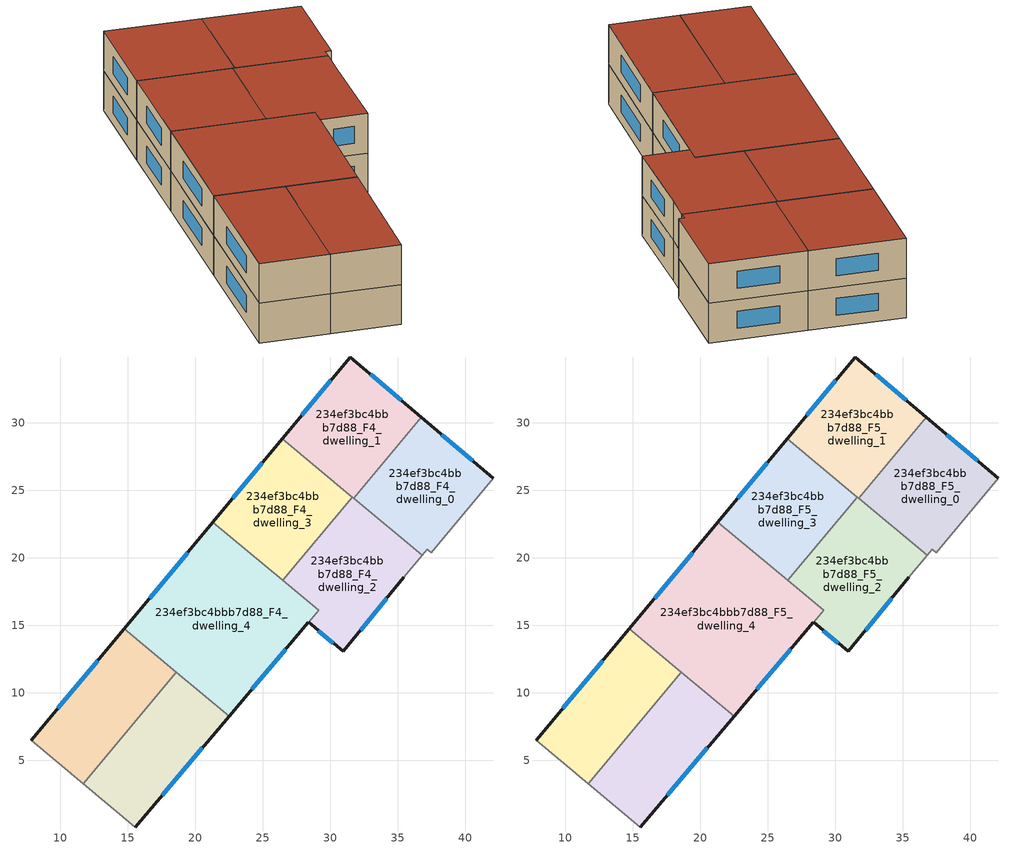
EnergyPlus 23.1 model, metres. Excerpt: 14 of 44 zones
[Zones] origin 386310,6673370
234ef3bc4bbb7d88_F4_dwelling_0
 floor to 234ef3bc4bbb7d88_F3_dwelling_0 (EU_floor_Construction): 42.08,25.87 37.51,20.38 37.2,20.64 36.81,20.17 31.75,24.39 36.75,30.39 z12
 wall outside (EU_wall_Construction): 42.08,25.87 36.75,30.39 z12:15
 wall adiabatic (EU_wall_Construction): 36.81,20.17 37.2,20.64 37.51,20.38 42.08,25.87 z12:15
 wall to 234ef3bc4bbb7d88_F4_dwelling_1 (EU_wall_Construction): 36.75,30.39 31.75,24.39 z12:15
 wall to 234ef3bc4bbb7d88_F4_dwelling_2 (EU_wall_Construction): 31.75,24.39 36.81,20.17 z12:15
 window (EU_Window_Construction): 40.56,27.16 38.27,29.1 z12.86:14.14
234ef3bc4bbb7d88_F4_dwelling_1
 floor to 234ef3bc4bbb7d88_F3_dwelling_1 (EU_floor_Construction): 36.75,30.39 31.75,24.39 26.45,28.8 31.5,34.86 z12
 wall outside (EU_wall_Construction): 36.75,30.39 31.5,34.86 26.45,28.8 z12:15
 wall to 234ef3bc4bbb7d88_F4_dwelling_3 (EU_wall_Construction): 26.45,28.8 31.64,24.48 z12:15
 wall to 234ef3bc4bbb7d88_F4_dwelling_2 (EU_wall_Construction): 31.64,24.48 31.75,24.39 z12:15
 window (EU_Window_Construction): 30.06,33.13 27.89,30.53 / 35.25,31.67 33,33.58 z12.86:14.14
234ef3bc4bbb7d88_F4_dwelling_2
 floor to 234ef3bc4bbb7d88_F3_dwelling_2 (EU_floor_Construction): 36.81,20.17 35.46,18.54 30.97,13.06 28.4,15.21 29.16,16.1 26.51,18.31 31.64,24.48 z12
 wall outside (EU_wall_Construction): 28.4,15.21 30.97,13.06 35.46,18.54 z12:15
 wall to 234ef3bc4bbb7d88_F4_dwelling_3 (EU_wall_Construction): 31.64,24.48 26.51,18.31 z12:15
 wall adiabatic (EU_wall_Construction): 35.46,18.54 36.81,20.17 z12:15
 wall to 234ef3bc4bbb7d88_F4_dwelling_4 (EU_wall_Construction): 26.51,18.31 29.16,16.1 28.4,15.21 z12:15
 window (EU_Window_Construction): 32.25,14.63 34.18,16.98 / 29.14,14.59 30.24,13.67 z12.86:14.14
234ef3bc4bbb7d88_F4_dwelling_3
 floor to 234ef3bc4bbb7d88_F3_dwelling_3 (EU_floor_Construction): 31.64,24.48 26.51,18.31 21.32,22.63 26.45,28.8 z12
 wall outside (EU_wall_Construction): 26.45,28.8 21.32,22.63 z12:15
 wall to 234ef3bc4bbb7d88_F4_dwelling_4 (EU_wall_Construction): 21.32,22.63 26.51,18.31 z12:15
 window (EU_Window_Construction): 24.98,27.04 22.79,24.39 z12.86:14.14
234ef3bc4bbb7d88_F4_dwelling_4
 floor to 234ef3bc4bbb7d88_F3_dwelling_4 (EU_floor_Construction): 29.16,16.1 22.52,8.26 14.75,14.74 21.32,22.63 z12
 wall outside (EU_wall_Construction): 22.52,8.26 28.4,15.2 / 21.32,22.63 14.75,14.74 z12:15
 wall to 234ef3bc4bbb7d88_F4_dwelling_5 (EU_wall_Construction): 18.62,11.51 22.52,8.26 z12:15
 wall to 234ef3bc4bbb7d88_F4_dwelling_6 (EU_wall_Construction): 14.75,14.74 18.62,11.51 z12:15
 window (EU_Window_Construction): 24.2,10.25 26.72,13.22 / 19.44,20.38 16.63,16.99 z12.86:14.14
234ef3bc4bbb7d88_F4_dwelling_5
 floor to 234ef3bc4bbb7d88_F3_dwelling_5 (EU_floor_Construction): 22.52,8.26 15.57,0.05 11.74,3.25 18.62,11.51 z12
 wall outside (EU_wall_Construction): 15.57,0.05 22.52,8.26 z12:15
 wall adiabatic (EU_wall_Construction): 11.74,3.25 15.57,0.05 z12:15
 wall to 234ef3bc4bbb7d88_F4_dwelling_6 (EU_wall_Construction): 18.62,11.51 11.74,3.25 z12:15
 window (EU_Window_Construction): 17.55,2.4 20.54,5.92 z12.86:14.14
234ef3bc4bbb7d88_F4_dwelling_6
 floor to 234ef3bc4bbb7d88_F3_dwelling_6 (EU_floor_Construction): 18.62,11.51 11.74,3.25 7.87,6.47 14.75,14.74 z12
 wall outside (EU_wall_Construction): 14.75,14.74 7.87,6.47 z12:15
 wall adiabatic (EU_wall_Construction): 7.87,6.47 11.74,3.25 z12:15
 window (EU_Window_Construction): 12.78,12.37 9.83,8.83 z12.86:14.14
234ef3bc4bbb7d88_F5_dwelling_0
 floor to 234ef3bc4bbb7d88_F4_dwelling_0 (EU_floor_Construction): 42.08,25.87 37.51,20.38 37.2,20.64 36.81,20.17 31.75,24.39 36.75,30.39 z15
 wall outside (EU_wall_Construction): 42.08,25.87 36.75,30.39 z15:18
 wall adiabatic (EU_wall_Construction): 36.81,20.17 37.2,20.64 37.51,20.38 42.08,25.87 z15:18
 wall to 234ef3bc4bbb7d88_F5_dwelling_1 (EU_wall_Construction): 36.75,30.39 31.75,24.39 z15:18
 wall to 234ef3bc4bbb7d88_F5_dwelling_2 (EU_wall_Construction): 31.75,24.39 36.81,20.17 z15:18
 window (EU_Window_Construction): 40.56,27.16 38.27,29.1 z15.86:17.14
 roof outside (EU_roof_Construction): 37.51,20.38 42.08,25.87 36.75,30.39 31.75,24.39 36.81,20.17 37.2,20.64 z18
234ef3bc4bbb7d88_F5_dwelling_1
 floor to 234ef3bc4bbb7d88_F4_dwelling_1 (EU_floor_Construction): 36.75,30.39 31.75,24.39 26.45,28.8 31.5,34.86 z15
 wall outside (EU_wall_Construction): 36.75,30.39 31.5,34.86 26.45,28.8 z15:18
 wall to 234ef3bc4bbb7d88_F5_dwelling_3 (EU_wall_Construction): 26.45,28.8 31.64,24.48 z15:18
 wall to 234ef3bc4bbb7d88_F5_dwelling_2 (EU_wall_Construction): 31.64,24.48 31.75,24.39 z15:18
 window (EU_Window_Construction): 30.06,33.13 27.89,30.53 / 35.25,31.67 33,33.58 z15.86:17.14
 roof outside (EU_roof_Construction): 31.75,24.39 36.75,30.39 31.5,34.86 26.45,28.8 z18
234ef3bc4bbb7d88_F5_dwelling_2
 floor to 234ef3bc4bbb7d88_F4_dwelling_2 (EU_floor_Construction): 36.81,20.17 35.46,18.54 30.97,13.06 28.4,15.21 29.16,16.1 26.51,18.31 31.64,24.48 z15
 wall outside (EU_wall_Construction): 28.4,15.21 30.97,13.06 35.46,18.54 z15:18
 wall to 234ef3bc4bbb7d88_F5_dwelling_3 (EU_wall_Construction): 31.64,24.48 26.51,18.31 z15:18
 wall adiabatic (EU_wall_Construction): 35.46,18.54 36.81,20.17 z15:18
 wall to 234ef3bc4bbb7d88_F5_dwelling_4 (EU_wall_Construction): 26.51,18.31 29.16,16.1 28.4,15.21 z15:18
 window (EU_Window_Construction): 32.25,14.63 34.18,16.98 / 29.14,14.59 30.24,13.67 z15.86:17.14
 roof outside (EU_roof_Construction): 35.46,18.54 36.81,20.17 31.64,24.48 26.51,18.31 29.16,16.1 28.4,15.21 30.97,13.06 z18
234ef3bc4bbb7d88_F5_dwelling_3
 floor to 234ef3bc4bbb7d88_F4_dwelling_3 (EU_floor_Construction): 31.64,24.48 26.51,18.31 21.32,22.63 26.45,28.8 z15
 wall outside (EU_wall_Construction): 26.45,28.8 21.32,22.63 z15:18
 wall to 234ef3bc4bbb7d88_F5_dwelling_4 (EU_wall_Construction): 21.32,22.63 26.51,18.31 z15:18
 window (EU_Window_Construction): 24.98,27.04 22.79,24.39 z15.86:17.14
 roof outside (EU_roof_Construction): 26.51,18.31 31.64,24.48 26.45,28.8 21.32,22.63 z18
234ef3bc4bbb7d88_F5_dwelling_4
 floor to 234ef3bc4bbb7d88_F4_dwelling_4 (EU_floor_Construction): 29.16,16.1 22.52,8.26 14.75,14.74 21.32,22.63 z15
 wall outside (EU_wall_Construction): 22.52,8.26 28.4,15.2 / 21.32,22.63 14.75,14.74 z15:18
 wall to 234ef3bc4bbb7d88_F5_dwelling_5 (EU_wall_Construction): 18.62,11.51 22.52,8.26 z15:18
 wall to 234ef3bc4bbb7d88_F5_dwelling_6 (EU_wall_Construction): 14.75,14.74 18.62,11.51 z15:18
 window (EU_Window_Construction): 24.2,10.25 26.72,13.22 / 19.44,20.38 16.63,16.99 z15.86:17.14
 roof outside (EU_roof_Construction): 22.52,8.26 29.16,16.1 21.32,22.63 14.75,14.74 z18
234ef3bc4bbb7d88_F5_dwelling_5
 floor to 234ef3bc4bbb7d88_F4_dwelling_5 (EU_floor_Construction): 22.52,8.26 15.57,0.05 11.74,3.25 18.62,11.51 z15
 wall outside (EU_wall_Construction): 15.57,0.05 22.52,8.26 z15:18
 wall adiabatic (EU_wall_Construction): 11.74,3.25 15.57,0.05 z15:18
 wall to 234ef3bc4bbb7d88_F5_dwelling_6 (EU_wall_Construction): 18.62,11.51 11.74,3.25 z15:18
 window (EU_Window_Construction): 17.55,2.4 20.54,5.92 z15.86:17.14
 roof outside (EU_roof_Construction): 15.57,0.05 22.52,8.26 18.62,11.51 11.74,3.25 z18
234ef3bc4bbb7d88_F5_dwelling_6
 floor to 234ef3bc4bbb7d88_F4_dwelling_6 (EU_floor_Construction): 18.62,11.51 11.74,3.25 7.87,6.47 14.75,14.74 z15
 wall outside (EU_wall_Construction): 14.75,14.74 7.87,6.47 z15:18
 wall adiabatic (EU_wall_Construction): 7.87,6.47 11.74,3.25 z15:18
 window (EU_Window_Construction): 12.78,12.37 9.83,8.83 z15.86:17.14
 roof outside (EU_roof_Construction): 11.74,3.25 18.62,11.51 14.75,14.74 7.87,6.47 z18
[Building]
EU S2 Campaign: North Axis=0; Terrain=City; Solar Distribution=FullExterior
[Site:Location]
Helsinki-Vantaa.AP: Latitude=60.317; Longitude=24.963; Time Zone=2; Elevation=54.6
[SizingPeriod:WeatherFileDays]
AnnualSizingPeriod: Begin Month=1; Begin Day of Month=1; End Month=12; End Day of Month=31; Day of Week for Start Day=Monday; Use Weather File Daylight Saving Period=No; Use Weather File Rain and Snow Indicators=No
[MATERIAL]
EU_InternalMass_Material: Roughness=MediumRough; Thickness=0.1; Conductivity=1; Density=1800; Specific Heat=900; Thermal Absorptance=0.9; Solar Absorptance=0.7; Visible Absorptance=0.7
[MATERIAL:NOMASS] Roughness=MediumRough; Thermal Absorptance=0.9; Solar Absorptance=0.7; Visible Absorptance=0.7
Name | Thermal Resistance
EU_wall_NoMass | 1.10183
EU_roof_NoMass; EU_floor_NoMass | 1.70606
[WINDOWMATERIAL:SIMPLEGLAZINGSYSTEM]
EU_Window_SimpleGlazing: UFactor=3.11035; Solar Heat Gain Coefficient=0.8; Visible Transmittance=0.8
[CONSTRUCTION]
EU_wall_Construction: EU_wall_NoMass
EU_roof_Construction: EU_roof_NoMass
EU_floor_Construction: EU_floor_NoMass
EU_Window_Construction: EU_Window_SimpleGlazing
EU_InternalMass_Construction: EU_InternalMass_Material
[ZONE] Type=1; Multiplier=1; Ceiling Height=autocalculate; Floor Area=autocalculate; Part of Total Floor Area=Yes
Name | Volume
234ef3bc4bbb7d88_F4_dwelling_0; 234ef3bc4bbb7d88_F5_dwelling_0 | 162.444
234ef3bc4bbb7d88_F4_dwelling_1; 234ef3bc4bbb7d88_F5_dwelling_1; 234ef3bc4bbb7d88_F4_dwelling_5; 234ef3bc4bbb7d88_F5_dwelling_5 | 162.464
234ef3bc4bbb7d88_F4_dwelling_2; 234ef3bc4bbb7d88_F5_dwelling_2 | 174.278
234ef3bc4bbb7d88_F4_dwelling_3; 234ef3bc4bbb7d88_F5_dwelling_3 | 162.445
234ef3bc4bbb7d88_F4_dwelling_4; 234ef3bc4bbb7d88_F5_dwelling_4 | 313.096
234ef3bc4bbb7d88_F4_dwelling_6; 234ef3bc4bbb7d88_F5_dwelling_6 | 162.442
[INTERNALMASS] Construction=EU_InternalMass_Construction
Name | Zone or ZoneList | Surface Area
234ef3bc4bbb7d88_F4_dwelling_0_EU_InternalMass | 234ef3bc4bbb7d88_F4_dwelling_0 | 54.1476
234ef3bc4bbb7d88_F4_dwelling_1_EU_InternalMass | 234ef3bc4bbb7d88_F4_dwelling_1 | 54.1544
234ef3bc4bbb7d88_F4_dwelling_2_EU_InternalMass | 234ef3bc4bbb7d88_F4_dwelling_2 | 58.0926
234ef3bc4bbb7d88_F4_dwelling_3_EU_InternalMass | 234ef3bc4bbb7d88_F4_dwelling_3 | 54.1483
234ef3bc4bbb7d88_F4_dwelling_4_EU_InternalMass | 234ef3bc4bbb7d88_F4_dwelling_4 | 104.364
234ef3bc4bbb7d88_F4_dwelling_5_EU_InternalMass | 234ef3bc4bbb7d88_F4_dwelling_5 | 54.1544
234ef3bc4bbb7d88_F4_dwelling_6_EU_InternalMass | 234ef3bc4bbb7d88_F4_dwelling_6 | 54.1475
234ef3bc4bbb7d88_F5_dwelling_0_EU_InternalMass | 234ef3bc4bbb7d88_F5_dwelling_0 | 54.1476
234ef3bc4bbb7d88_F5_dwelling_1_EU_InternalMass | 234ef3bc4bbb7d88_F5_dwelling_1 | 54.1544
234ef3bc4bbb7d88_F5_dwelling_2_EU_InternalMass | 234ef3bc4bbb7d88_F5_dwelling_2 | 58.0926
234ef3bc4bbb7d88_F5_dwelling_3_EU_InternalMass | 234ef3bc4bbb7d88_F5_dwelling_3 | 54.1483
234ef3bc4bbb7d88_F5_dwelling_4_EU_InternalMass | 234ef3bc4bbb7d88_F5_dwelling_4 | 104.364
234ef3bc4bbb7d88_F5_dwelling_5_EU_InternalMass | 234ef3bc4bbb7d88_F5_dwelling_5 | 54.1544
234ef3bc4bbb7d88_F5_dwelling_6_EU_InternalMass | 234ef3bc4bbb7d88_F5_dwelling_6 | 54.1475
[OTHEREQUIPMENT] Fuel Type=Electricity; Design Level Calculation Method=Watts/Area; Power per Zone Floor Area=1; Fraction Latent=0; Fraction Radiant=0; Fraction Lost=0; Carbon Dioxide Generation Rate=0; EndUse Subcategory=EU_Step8_InternalGains
Name | Zone or ZoneList or Space or SpaceList | Schedule
EU_Step8_InternalGain_234ef3bc4bbb7d88_F4_dwelling_0_f000 | 234ef3bc4bbb7d88_F4_dwelling_0 | EU_Step8_GainSchedule_234ef3bc4bbb7d88_F4_dwelling_0_f000
EU_Step8_InternalGain_234ef3bc4bbb7d88_F4_dwelling_1_f000 | 234ef3bc4bbb7d88_F4_dwelling_1 | EU_Step8_GainSchedule_234ef3bc4bbb7d88_F4_dwelling_1_f000
EU_Step8_InternalGain_234ef3bc4bbb7d88_F4_dwelling_2_f000 | 234ef3bc4bbb7d88_F4_dwelling_2 | EU_Step8_GainSchedule_234ef3bc4bbb7d88_F4_dwelling_2_f000
EU_Step8_InternalGain_234ef3bc4bbb7d88_F4_dwelling_3_f000 | 234ef3bc4bbb7d88_F4_dwelling_3 | EU_Step8_GainSchedule_234ef3bc4bbb7d88_F4_dwelling_3_f000
EU_Step8_InternalGain_234ef3bc4bbb7d88_F4_dwelling_4_f000 | 234ef3bc4bbb7d88_F4_dwelling_4 | EU_Step8_GainSchedule_234ef3bc4bbb7d88_F4_dwelling_4_f000
EU_Step8_InternalGain_234ef3bc4bbb7d88_F4_dwelling_5_f000 | 234ef3bc4bbb7d88_F4_dwelling_5 | EU_Step8_GainSchedule_234ef3bc4bbb7d88_F4_dwelling_5_f000
EU_Step8_InternalGain_234ef3bc4bbb7d88_F4_dwelling_6_f000 | 234ef3bc4bbb7d88_F4_dwelling_6 | EU_Step8_GainSchedule_234ef3bc4bbb7d88_F4_dwelling_6_f000
EU_Step8_InternalGain_234ef3bc4bbb7d88_F5_dwelling_0_f000 | 234ef3bc4bbb7d88_F5_dwelling_0 | EU_Step8_GainSchedule_234ef3bc4bbb7d88_F5_dwelling_0_f000
EU_Step8_InternalGain_234ef3bc4bbb7d88_F5_dwelling_1_f000 | 234ef3bc4bbb7d88_F5_dwelling_1 | EU_Step8_GainSchedule_234ef3bc4bbb7d88_F5_dwelling_1_f000
EU_Step8_InternalGain_234ef3bc4bbb7d88_F5_dwelling_2_f000 | 234ef3bc4bbb7d88_F5_dwelling_2 | EU_Step8_GainSchedule_234ef3bc4bbb7d88_F5_dwelling_2_f000
EU_Step8_InternalGain_234ef3bc4bbb7d88_F5_dwelling_3_f000 | 234ef3bc4bbb7d88_F5_dwelling_3 | EU_Step8_GainSchedule_234ef3bc4bbb7d88_F5_dwelling_3_f000
EU_Step8_InternalGain_234ef3bc4bbb7d88_F5_dwelling_4_f000 | 234ef3bc4bbb7d88_F5_dwelling_4 | EU_Step8_GainSchedule_234ef3bc4bbb7d88_F5_dwelling_4_f000
EU_Step8_InternalGain_234ef3bc4bbb7d88_F5_dwelling_5_f000 | 234ef3bc4bbb7d88_F5_dwelling_5 | EU_Step8_GainSchedule_234ef3bc4bbb7d88_F5_dwelling_5_f000
EU_Step8_InternalGain_234ef3bc4bbb7d88_F5_dwelling_6_f000 | 234ef3bc4bbb7d88_F5_dwelling_6 | EU_Step8_GainSchedule_234ef3bc4bbb7d88_F5_dwelling_6_f000
[ZONEVENTILATION:DESIGNFLOWRATE] Schedule=EU_AlwaysOn; Design Flow Rate Calculation Method=AirChanges/Hour; Air Changes per Hour=0.756316; Ventilation Type=Natural; Fan Pressure Rise=0; Fan Total Efficiency=1; Constant Term Coefficient=1; Temperature Term Coefficient=0; Velocity Term Coefficient=0; Velocity Squared Term Coefficient=0; Minimum Indoor Temperature=-100; Maximum Indoor Temperature=100; Delta Temperature=-100; Minimum Outdoor Temperature=-100; Maximum Outdoor Temperature=100; Maximum Wind Speed=40
Name | Zone or ZoneList or Space or SpaceList
EU_ConstantAir_234ef3bc4bbb7d88_F4_dwelling_0 | 234ef3bc4bbb7d88_F4_dwelling_0
EU_ConstantAir_234ef3bc4bbb7d88_F4_dwelling_1 | 234ef3bc4bbb7d88_F4_dwelling_1
EU_ConstantAir_234ef3bc4bbb7d88_F4_dwelling_2 | 234ef3bc4bbb7d88_F4_dwelling_2
EU_ConstantAir_234ef3bc4bbb7d88_F4_dwelling_3 | 234ef3bc4bbb7d88_F4_dwelling_3
EU_ConstantAir_234ef3bc4bbb7d88_F4_dwelling_4 | 234ef3bc4bbb7d88_F4_dwelling_4
EU_ConstantAir_234ef3bc4bbb7d88_F4_dwelling_5 | 234ef3bc4bbb7d88_F4_dwelling_5
EU_ConstantAir_234ef3bc4bbb7d88_F4_dwelling_6 | 234ef3bc4bbb7d88_F4_dwelling_6
EU_ConstantAir_234ef3bc4bbb7d88_F5_dwelling_0 | 234ef3bc4bbb7d88_F5_dwelling_0
EU_ConstantAir_234ef3bc4bbb7d88_F5_dwelling_1 | 234ef3bc4bbb7d88_F5_dwelling_1
EU_ConstantAir_234ef3bc4bbb7d88_F5_dwelling_2 | 234ef3bc4bbb7d88_F5_dwelling_2
EU_ConstantAir_234ef3bc4bbb7d88_F5_dwelling_3 | 234ef3bc4bbb7d88_F5_dwelling_3
EU_ConstantAir_234ef3bc4bbb7d88_F5_dwelling_4 | 234ef3bc4bbb7d88_F5_dwelling_4
EU_ConstantAir_234ef3bc4bbb7d88_F5_dwelling_5 | 234ef3bc4bbb7d88_F5_dwelling_5
EU_ConstantAir_234ef3bc4bbb7d88_F5_dwelling_6 | 234ef3bc4bbb7d88_F5_dwelling_6
[HVACTEMPLATE:THERMOSTAT] Constant Heating Setpoint=20; Constant Cooling Setpoint=50
EU_HeatOnly_234ef3bc4bbb7d88_F2_dwelling_4; EU_HeatOnly_234ef3bc4bbb7d88_F2_dwelling_5; EU_HeatOnly_234ef3bc4bbb7d88_F2_dwelling_6; EU_HeatOnly_234ef3bc4bbb7d88_F3_dwelling_0; EU_HeatOnly_234ef3bc4bbb7d88_F3_dwelling_1; EU_HeatOnly_234ef3bc4bbb7d88_F3_dwelling_2; EU_HeatOnly_234ef3bc4bbb7d88_F3_dwelling_3; EU_HeatOnly_234ef3bc4bbb7d88_F3_dwelling_4; EU_HeatOnly_234ef3bc4bbb7d88_F3_dwelling_5; EU_HeatOnly_234ef3bc4bbb7d88_F3_dwelling_6; EU_HeatOnly_234ef3bc4bbb7d88_F4_dwelling_0; EU_HeatOnly_234ef3bc4bbb7d88_F4_dwelling_1; EU_HeatOnly_234ef3bc4bbb7d88_F4_dwelling_2; EU_HeatOnly_234ef3bc4bbb7d88_F4_dwelling_3; EU_HeatOnly_234ef3bc4bbb7d88_F4_dwelling_4; EU_HeatOnly_234ef3bc4bbb7d88_F4_dwelling_5; EU_HeatOnly_234ef3bc4bbb7d88_F4_dwelling_6; EU_HeatOnly_234ef3bc4bbb7d88_F5_dwelling_0; EU_HeatOnly_234ef3bc4bbb7d88_F5_dwelling_1; EU_HeatOnly_234ef3bc4bbb7d88_F5_dwelling_2; EU_HeatOnly_234ef3bc4bbb7d88_F5_dwelling_3; EU_HeatOnly_234ef3bc4bbb7d88_F5_dwelling_4; EU_HeatOnly_234ef3bc4bbb7d88_F5_dwelling_5; EU_HeatOnly_234ef3bc4bbb7d88_F5_dwelling_6
[HVACTEMPLATE:ZONE:IDEALLOADSAIRSYSTEM] System Availability Schedule=EU_AlwaysOn; Maximum Heating Supply Air Temperature=50; Minimum Cooling Supply Air Temperature=13; Maximum Heating Supply Air Humidity Ratio=0.0156; Minimum Cooling Supply Air Humidity Ratio=0.0077; Heating Limit=NoLimit; Cooling Limit=NoLimit; Heating Availability Schedule=EU_AlwaysOn; Cooling Availability Schedule=EU_CoolingOff; Dehumidification Control Type=ConstantSensibleHeatRatio; Cooling Sensible Heat Ratio=0.7; Dehumidification Setpoint=60; Humidification Control Type=None; Humidification Setpoint=30; Outdoor Air Method=None; Outdoor Air Flow Rate per Person=0.00944; Outdoor Air Flow Rate per Zone Floor Area=0; Outdoor Air Flow Rate per Zone=0; Demand Controlled Ventilation Type=None; Outdoor Air Economizer Type=NoEconomizer; Heat Recovery Type=None; Sensible Heat Recovery Effectiveness=0.7; Latent Heat Recovery Effectiveness=0.65
Name | Template Thermostat
234ef3bc4bbb7d88_F4_dwelling_0 | EU_HeatOnly_234ef3bc4bbb7d88_F4_dwelling_0
234ef3bc4bbb7d88_F4_dwelling_1 | EU_HeatOnly_234ef3bc4bbb7d88_F4_dwelling_1
234ef3bc4bbb7d88_F4_dwelling_2 | EU_HeatOnly_234ef3bc4bbb7d88_F4_dwelling_2
234ef3bc4bbb7d88_F4_dwelling_3 | EU_HeatOnly_234ef3bc4bbb7d88_F4_dwelling_3
234ef3bc4bbb7d88_F4_dwelling_4 | EU_HeatOnly_234ef3bc4bbb7d88_F4_dwelling_4
234ef3bc4bbb7d88_F4_dwelling_5 | EU_HeatOnly_234ef3bc4bbb7d88_F4_dwelling_5
234ef3bc4bbb7d88_F4_dwelling_6 | EU_HeatOnly_234ef3bc4bbb7d88_F4_dwelling_6
234ef3bc4bbb7d88_F5_dwelling_0 | EU_HeatOnly_234ef3bc4bbb7d88_F5_dwelling_0
234ef3bc4bbb7d88_F5_dwelling_1 | EU_HeatOnly_234ef3bc4bbb7d88_F5_dwelling_1
234ef3bc4bbb7d88_F5_dwelling_2 | EU_HeatOnly_234ef3bc4bbb7d88_F5_dwelling_2
234ef3bc4bbb7d88_F5_dwelling_3 | EU_HeatOnly_234ef3bc4bbb7d88_F5_dwelling_3
234ef3bc4bbb7d88_F5_dwelling_4 | EU_HeatOnly_234ef3bc4bbb7d88_F5_dwelling_4
234ef3bc4bbb7d88_F5_dwelling_5 | EU_HeatOnly_234ef3bc4bbb7d88_F5_dwelling_5
234ef3bc4bbb7d88_F5_dwelling_6 | EU_HeatOnly_234ef3bc4bbb7d88_F5_dwelling_6
[SIZING:ZONE] Zone Cooling Design Supply Air Temperature Input Method=SupplyAirTemperature; Zone Cooling Design Supply Air Temperature=13; Zone Heating Design Supply Air Temperature Input Method=SupplyAirTemperature; Zone Heating Design Supply Air Temperature=50; Zone Cooling Design Supply Air Humidity Ratio=0.008; Zone Heating Design Supply Air Humidity Ratio=0.008; Cooling Design Air Flow Method=DesignDay; Cooling Design Air Flow Rate=0; Cooling Minimum Air Flow per Zone Floor Area=0.000762; Cooling Minimum Air Flow=0; Cooling Minimum Air Flow Fraction=0.2; Heating Design Air Flow Method=DesignDay; Heating Design Air Flow Rate=0; Heating Maximum Air Flow per Zone Floor Area=0.002032; Heating Maximum Air Flow=0.141576; Heating Maximum Air Flow Fraction=0.3; Account for Dedicated Outdoor Air System=No; Dedicated Outdoor Air System Control Strategy=NeutralSupplyAir; Dedicated Outdoor Air Low Setpoint Temperature for Design=autosize; Dedicated Outdoor Air High Setpoint Temperature for Design=autosize; Zone Load Sizing Method=Sensible Load Only No Latent Load; Zone Latent Cooling Design Supply Air Humidity Ratio Input Method=HumidityRatioDifference; Zone Cooling Design Supply Air Humidity Ratio Difference=0.005; Zone Latent Heating Design Supply Air Humidity Ratio Input Method=HumidityRatioDifference; Zone Humidification Design Supply Air Humidity Ratio Difference=0.005
234ef3bc4bbb7d88_F4_dwelling_0; 234ef3bc4bbb7d88_F4_dwelling_1; 234ef3bc4bbb7d88_F4_dwelling_2; 234ef3bc4bbb7d88_F4_dwelling_3; 234ef3bc4bbb7d88_F4_dwelling_4; 234ef3bc4bbb7d88_F4_dwelling_5; 234ef3bc4bbb7d88_F4_dwelling_6; 234ef3bc4bbb7d88_F5_dwelling_0; 234ef3bc4bbb7d88_F5_dwelling_1; 234ef3bc4bbb7d88_F5_dwelling_2; 234ef3bc4bbb7d88_F5_dwelling_3; 234ef3bc4bbb7d88_F5_dwelling_4; 234ef3bc4bbb7d88_F5_dwelling_5; 234ef3bc4bbb7d88_F5_dwelling_6
[SCHEDULE:CONSTANT]
Name | Hourly Value
EU_AlwaysOn | 1
EU_CoolingOff | 0
[SCHEDULE:FILE] Column Number=1; Rows to Skip at Top=0; Number of Hours of Data=8760; Column Separator=Comma; Interpolate to Timestep=No; Minutes per Item=60; Adjust Schedule for Daylight Savings=Yes
Name | File
EU_Step8_GainSchedule_234ef3bc4bbb7d88_F4_dwelling_0_f000 | ../../schedules/234ef3bc4bbb7d88/234ef3bc4bbb7d88_F4_dwelling_0_f000_gain.csv
EU_Step8_GainSchedule_234ef3bc4bbb7d88_F4_dwelling_1_f000 | ../../schedules/234ef3bc4bbb7d88/234ef3bc4bbb7d88_F4_dwelling_1_f000_gain.csv
EU_Step8_GainSchedule_234ef3bc4bbb7d88_F4_dwelling_2_f000 | ../../schedules/234ef3bc4bbb7d88/234ef3bc4bbb7d88_F4_dwelling_2_f000_gain.csv
EU_Step8_GainSchedule_234ef3bc4bbb7d88_F4_dwelling_3_f000 | ../../schedules/234ef3bc4bbb7d88/234ef3bc4bbb7d88_F4_dwelling_3_f000_gain.csv
EU_Step8_GainSchedule_234ef3bc4bbb7d88_F4_dwelling_4_f000 | ../../schedules/234ef3bc4bbb7d88/234ef3bc4bbb7d88_F4_dwelling_4_f000_gain.csv
EU_Step8_GainSchedule_234ef3bc4bbb7d88_F4_dwelling_5_f000 | ../../schedules/234ef3bc4bbb7d88/234ef3bc4bbb7d88_F4_dwelling_5_f000_gain.csv
EU_Step8_GainSchedule_234ef3bc4bbb7d88_F4_dwelling_6_f000 | ../../schedules/234ef3bc4bbb7d88/234ef3bc4bbb7d88_F4_dwelling_6_f000_gain.csv
EU_Step8_GainSchedule_234ef3bc4bbb7d88_F5_dwelling_0_f000 | ../../schedules/234ef3bc4bbb7d88/234ef3bc4bbb7d88_F5_dwelling_0_f000_gain.csv
EU_Step8_GainSchedule_234ef3bc4bbb7d88_F5_dwelling_1_f000 | ../../schedules/234ef3bc4bbb7d88/234ef3bc4bbb7d88_F5_dwelling_1_f000_gain.csv
EU_Step8_GainSchedule_234ef3bc4bbb7d88_F5_dwelling_2_f000 | ../../schedules/234ef3bc4bbb7d88/234ef3bc4bbb7d88_F5_dwelling_2_f000_gain.csv
EU_Step8_GainSchedule_234ef3bc4bbb7d88_F5_dwelling_3_f000 | ../../schedules/234ef3bc4bbb7d88/234ef3bc4bbb7d88_F5_dwelling_3_f000_gain.csv
EU_Step8_GainSchedule_234ef3bc4bbb7d88_F5_dwelling_4_f000 | ../../schedules/234ef3bc4bbb7d88/234ef3bc4bbb7d88_F5_dwelling_4_f000_gain.csv
EU_Step8_GainSchedule_234ef3bc4bbb7d88_F5_dwelling_5_f000 | ../../schedules/234ef3bc4bbb7d88/234ef3bc4bbb7d88_F5_dwelling_5_f000_gain.csv
EU_Step8_GainSchedule_234ef3bc4bbb7d88_F5_dwelling_6_f000 | ../../schedules/234ef3bc4bbb7d88/234ef3bc4bbb7d88_F5_dwelling_6_f000_gain.csv
